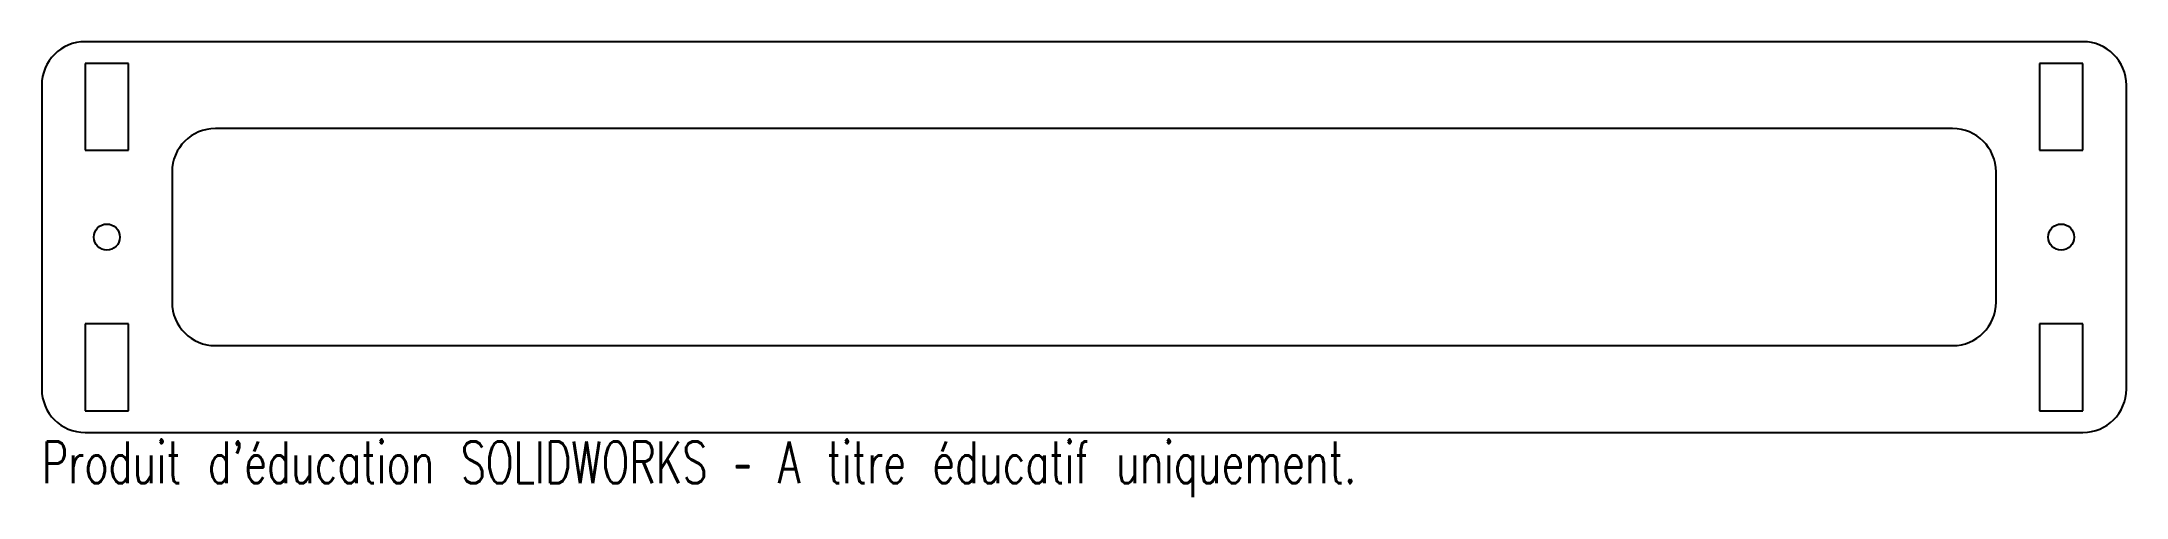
# Model space of a CAD drawing. Header units: millimetres. Extents: x -86 to 154, y -30 to 23.
import ezdxf

# ---------------------------------------------------------------- set-up
doc = ezdxf.new("R2010")
doc.units = ezdxf.units.MM
doc.styles.add('SLDTEXTSTYLE0', font='TXT', dxfattribs={"width": 0.7, "bigfont": 'bigfont'})

msp = doc.modelspace()

# ---------------------------------------------------------------- linework, layer by layer
at = {"color": 7, "linetype": 'Continuous', "lineweight": 25}
for p, q in [((149.19, 22.5), (-80.81, 22.5)), ((-80.81, 20), (-80.81, 10)), ((-75.81, 20), (-80.81, 20)), ((-75.81, 10), (-75.81, 20)), ((149.19, 20), (144.19, 20)), ((144.19, 20), (144.19, 10)), ((149.19, 10), (149.19, 20)), ((-85.81, 17.5), (-85.81, -17.5)), ((154.19, -17.5), (154.19, 17.5)), ((134.19, 12.5), (-65.81, 12.5)), ((-80.81, 10), (-75.81, 10)), ((144.19, 10), (149.19, 10)), ((-70.81, 7.5), (-70.81, -7.5)), ((139.19, -7.5), (139.19, 7.5)), ((-80.81, -10), (-80.81, -20)), ((-75.81, -10), (-80.81, -10)), ((-75.81, -20), (-75.81, -10)), ((149.19, -10), (144.19, -10)), ((144.19, -10), (144.19, -20)), ((149.19, -20), (149.19, -10)), ((-65.81, -12.5), (134.19, -12.5)), ((-80.81, -20), (-75.81, -20)), ((144.19, -20), (149.19, -20)), ((-80.81, -22.5), (149.19, -22.5))]:
    msp.add_line(p, q, dxfattribs=at)
for centre in [(-78.31, 0), (146.69, 0)]:
    msp.add_circle(centre, 1.5, dxfattribs=at)
for centre, start, end in [((-80.81, 17.5), 90, 180), ((149.19, 17.5), 0, 90), ((-65.81, 7.5), 90, 180), ((134.19, 7.5), 0, 90), ((-65.81, -7.5), 180, 270), ((134.19, -7.5), 270, 0), ((-80.81, -17.5), 180, 270), ((149.19, -17.5), 270, 0)]:
    msp.add_arc(centre, 5, start, end, dxfattribs=at)

# ---------------------------------------------------------------- texts
at = {"color": 7, "linetype": 'Continuous', "insert": (-85.81, -23.52), "char_height": 4.8336, "attachment_point": 1, "style": 'SLDTEXTSTYLE0'}
msp.add_mtext("Produit d'éducation SOLIDWORKS – A titre éducatif uniquement.", dxfattribs=at)

doc.saveas('drawing.dxf')
